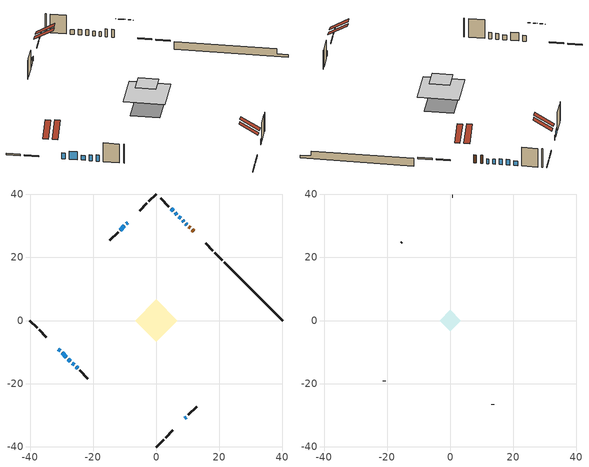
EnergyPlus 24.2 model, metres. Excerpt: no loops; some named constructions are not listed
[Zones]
conditioned space
 floor adiabatic (AdiabaticFloorConstruction): -6.7,0 0,6.7 6.7,0 0,-6.7 z3.12
 floor foundation (Slab1 construction): -4.63,0.22 -0.22,4.63 4.63,-0.22 0.22,-4.63 z-1.34
 wall outside (RimJoist1 construction): 0,-40.16 2.32,-37.83 / -40.16,0 -37.83,-2.32 / 0,40.16 -2.32,37.83 / 20.96,19.19 18.64,21.52 z0.68:0.98
 wall outside (RimJoist2 construction): 2.98,-37.18 5.3,-34.85 / -37.18,-2.98 -34.85,-5.3 / -2.98,37.18 -5.3,34.85 / 17.98,22.17 15.66,24.5 z0.68:0.98
 wall outside (AdiabaticWallConstruction 1): 11.89,28.26 11.43,28.73 / 10.77,29.39 10.38,29.77 z0.68:2.71
 wall outside (AdiabaticWallConstruction): -31.08,-9.07 -30.51,-9.65 / -26.6,-13.56 -26.1,-14.06 / 7.74,32.41 7.2,32.95 / -10.12,30.03 -11.45,28.7 z0.68:2.15; -29.85,-10.3 -28.56,-11.6 z0.68:2.71; 9.73,30.43 9.4,30.75 / 8.75,31.41 8.4,31.76 / -27.9,-12.25 -27.25,-12.9 / 9.07,-31.09 9.52,-30.63 / 5.35,34.8 4.7,35.46 z0.68:1.9; 6.55,33.61 6.01,34.15 z0.68:2.1; -9.07,31.09 -9.47,30.69 z0.68:1.6; -25.44,-14.72 -24.95,-15.2 z0.68:2.28
 wall outside (Wall1 construction): 10.18,-29.98 12.8,-27.36 / -24.3,-15.86 -21.68,-18.48 / -12.11,28.05 -14.73,25.43 / 4.04,36.11 1.43,38.73 z0.68:5.56
 wall foundation (FoundationWall1 construction): 21.62,18.54,-1.34 21.62,18.54,0.68 38.3,1.85,0.68 38.3,1.85,-0.61 40.16,0,-0.61 40.16,0,-1.34
 window (WindowConstruction): -31.08,-9.07 -30.51,-9.65 z0.68:2.15
 window (WindowConstruction 8): -29.85,-10.3 -28.56,-11.6 z0.68:2.71
 window (WindowConstruction 10): 9.73,30.43 9.4,30.75 z0.68:1.9
 window (WindowConstruction 11): 8.75,31.41 8.4,31.76 z0.68:1.9
 window (WindowConstruction 12): -27.9,-12.25 -27.25,-12.9 z0.68:1.9
 window (WindowConstruction 1): -26.6,-13.56 -26.1,-14.06 z0.68:2.15
 window (WindowConstruction 2): 7.74,32.41 7.2,32.95 z0.68:2.15
 window (WindowConstruction 3): 6.55,33.61 6.01,34.15 z0.68:2.1
 window (WindowConstruction 4): 9.07,-31.08 9.52,-30.64 z0.68:1.9
 window (WindowConstruction 5): 5.35,34.8 4.7,35.45 z0.68:1.9
 window (WindowConstruction 9): -9.07,31.08 -9.47,30.69 z0.68:1.59
 window (WindowConstruction 6): -10.12,30.03 -11.45,28.7 z0.68:2.15
 window (WindowConstruction 7): -25.44,-14.72 -24.95,-15.2 z0.68:2.28
 door (Door): 11.89,28.26 11.43,28.73 z0.68:2.71
 door (Door 1): 10.77,29.39 10.38,29.77 z0.68:2.71
 ceiling adiabatic (AdiabaticFloorConstruction): 0,-6.7 6.7,0 0,6.7 -6.7,0 z3.12
 roof outside (Roof1 construction): 6.85,-33.31,5.56 3.78,-30.24,8.09 2.89,-31.13,8.09 5.96,-34.2,5.56; -33.31,-6.85,5.56 -30.24,-3.78,8.09 -31.13,-2.89,8.09 -34.2,-5.96,5.56; -6.85,33.31,5.56 -3.78,30.24,8.09 -2.89,31.13,8.09 -5.96,34.2,5.56; 14.11,26.04,5.56 11.05,22.97,8.09 11.93,22.08,8.09 15,25.15,5.56
attic - vented
 floor to conditioned space (Floor1 construction Reversed): -3.38,0 0,3.38 3.38,0 0,-3.38 z5.56
 wall outside (Wall4 construction): 13.45,-26.7 13.56,-26.59 / -21.02,-19.13 -20.91,-19.25 / -15.38,24.77 -15.5,24.66 / 0.77,39.39 0.66,39.5 z0.68:5.56
 roof outside (Roof2 construction): 8.42,-31.74,5.56 5.27,-28.6,8.15 4.36,-29.51,8.15 7.51,-32.65,5.56; -31.74,-8.42,5.56 -28.6,-5.27,8.15 -29.51,-4.36,8.15 -32.65,-7.51,5.56; -8.42,31.74,5.56 -5.27,28.6,8.15 -4.36,29.51,8.15 -7.51,32.65,5.56; 12.55,27.61,5.56 9.41,24.47,8.15 10.32,23.56,8.15 13.46,26.7,5.56
[Material] Roughness=Rough; Thermal Absorptance=0.9
Name | Thickness {m} | Conductivity {W/m-K} | Density {kg/m3} | Specific Heat {J/kg-K} | Solar Absorptance | Visible Absorptance
ceiling loosefill ins | 0.254 | 0.0480833 | 16.02 | 1046.75 | 0.7 | 0.7
ceiling stud and cavity | 0.1397 | 0.0817067 | 65.682 | 1177.47 | 0.7 | 0.7
gypsum board | 0.0127 | 0.160291 | 801 | 837.4 | 0.6 | 0.6
[Construction]
Floor1 construction: ceiling loosefill ins, ceiling stud and cavity, gypsum board
[Schedule:Day:Interval]
interior lighting schedule day: No, 01:00, 0.108182, 04:00, 0.0901515, 05:00, 0.0991667, 06:00, 0.162273, 07:00, 0.270455, 08:00, 0.342576, 10:00, 0.369621, 11:00, 0.351591, 12:00, 0.333561, 13:00, 0.324545, 14:00, 0.31553, 15:00, 0.333561, 16:00, 0.369621, 17:00, 0.450758, 18:00, 0.585985, 19:00, 0.775303, 20:00, 0.955606, 21:00, 0.991667, 22:00, 0.712197, 23:00, 0.360606, 24:00, 0.162273
interior lighting schedule day 1: No, 01:00, 0.100909, 04:00, 0.0840909, 05:00, 0.0925, 06:00, 0.151364, 07:00, 0.252273, 08:00, 0.319545, 10:00, 0.344773, 11:00, 0.327955, 12:00, 0.311136, 13:00, 0.302727, 14:00, 0.294318, 15:00, 0.311136, 16:00, 0.344773, 17:00, 0.420455, 18:00, 0.546591, 19:00, 0.723182, 20:00, 0.891364, 21:00, 0.925, 22:00, 0.664318, 23:00, 0.336364, 24:00, 0.151364
interior lighting schedule day 2: No, 01:00, 0.0927273, 04:00, 0.0772727, 05:00, 0.085, 06:00, 0.139091, 07:00, 0.231818, 08:00, 0.293636, 10:00, 0.316818, 11:00, 0.301364, 12:00, 0.285909, 13:00, 0.278182, 14:00, 0.270455, 15:00, 0.285909, 16:00, 0.316818, 17:00, 0.386364, 18:00, 0.502273, 19:00, 0.664545, 20:00, 0.819091, 21:00, 0.85, 22:00, 0.610455, 23:00, 0.309091, 24:00, 0.139091
interior lighting schedule day 3: No, 01:00, 0.0845455, 04:00, 0.0704545, 05:00, 0.0775, 06:00, 0.126818, 07:00, 0.211364, 08:00, 0.267727, 10:00, 0.288864, 11:00, 0.274773, 12:00, 0.260682, 13:00, 0.253636, 14:00, 0.246591, 15:00, 0.260682, 16:00, 0.288864, 17:00, 0.352273, 18:00, 0.457955, 19:00, 0.605909, 20:00, 0.746818, 21:00, 0.775, 22:00, 0.556591, 23:00, 0.281818, 24:00, 0.126818
interior lighting schedule day 4: No, 01:00, 0.0763636, 04:00, 0.0636364, 05:00, 0.07, 06:00, 0.114545, 07:00, 0.190909, 08:00, 0.241818, 10:00, 0.260909, 11:00, 0.248182, 12:00, 0.235455, 13:00, 0.229091, 14:00, 0.222727, 15:00, 0.235455, 16:00, 0.260909, 17:00, 0.318182, 18:00, 0.413636, 19:00, 0.547273, 20:00, 0.674545, 21:00, 0.7, 22:00, 0.502727, 23:00, 0.254545, 24:00, 0.114545
interior lighting schedule day 5: No, 01:00, 0.0727273, 04:00, 0.0606061, 05:00, 0.0666667, 06:00, 0.109091, 07:00, 0.181818, 08:00, 0.230303, 10:00, 0.248485, 11:00, 0.236364, 12:00, 0.224242, 13:00, 0.218182, 14:00, 0.212121, 15:00, 0.224242, 16:00, 0.248485, 17:00, 0.30303, 18:00, 0.393939, 19:00, 0.521212, 20:00, 0.642424, 21:00, 0.666667, 22:00, 0.478788, 23:00, 0.242424, 24:00, 0.109091
interior lighting schedule day 6: No, 01:00, 0.0745455, 04:00, 0.0621212, 05:00, 0.0683333, 06:00, 0.111818, 07:00, 0.186364, 08:00, 0.236061, 10:00, 0.254697, 11:00, 0.242273, 12:00, 0.229848, 13:00, 0.223636, 14:00, 0.217424, 15:00, 0.229848, 16:00, 0.254697, 17:00, 0.310606, 18:00, 0.403788, 19:00, 0.534242, 20:00, 0.658485, 21:00, 0.683333, 22:00, 0.490758, 23:00, 0.248485, 24:00, 0.111818
interior lighting schedule day 7: No, 01:00, 0.08, 04:00, 0.0666667, 05:00, 0.0733333, 06:00, 0.12, 07:00, 0.2, 08:00, 0.253333, 10:00, 0.273333, 11:00, 0.26, 12:00, 0.246667, 13:00, 0.24, 14:00, 0.233333, 15:00, 0.246667, 16:00, 0.273333, 17:00, 0.333333, 18:00, 0.433333, 19:00, 0.573333, 20:00, 0.706667, 21:00, 0.733333, 22:00, 0.526667, 23:00, 0.266667, 24:00, 0.12
interior lighting schedule day 8: No, 01:00, 0.0890909, 04:00, 0.0742424, 05:00, 0.0816667, 06:00, 0.133636, 07:00, 0.222727, 08:00, 0.282121, 10:00, 0.304394, 11:00, 0.289545, 12:00, 0.274697, 13:00, 0.267273, 14:00, 0.259848, 15:00, 0.274697, 16:00, 0.304394, 17:00, 0.371212, 18:00, 0.482576, 19:00, 0.638485, 20:00, 0.78697, 21:00, 0.816667, 22:00, 0.586515, 23:00, 0.29697, 24:00, 0.133636
interior lighting schedule day 9: No, 01:00, 0.0972727, 04:00, 0.0810606, 05:00, 0.0891667, 06:00, 0.145909, 07:00, 0.243182, 08:00, 0.30803, 10:00, 0.332348, 11:00, 0.316136, 12:00, 0.299924, 13:00, 0.291818, 14:00, 0.283712, 15:00, 0.299924, 16:00, 0.332348, 17:00, 0.405303, 18:00, 0.526894, 19:00, 0.697121, 20:00, 0.859242, 21:00, 0.891667, 22:00, 0.640379, 23:00, 0.324242, 24:00, 0.145909
interior lighting schedule day 10: No, 01:00, 0.105455, 04:00, 0.0878788, 05:00, 0.0966667, 06:00, 0.158182, 07:00, 0.263636, 08:00, 0.333939, 10:00, 0.360303, 11:00, 0.342727, 12:00, 0.325152, 13:00, 0.316364, 14:00, 0.307576, 15:00, 0.325152, 16:00, 0.360303, 17:00, 0.439394, 18:00, 0.571212, 19:00, 0.755758, 20:00, 0.931515, 21:00, 0.966667, 22:00, 0.694242, 23:00, 0.351515, 24:00, 0.158182
interior lighting schedule day 11: No, 01:00, 0.109091, 04:00, 0.0909091, 05:00, 0.1, 06:00, 0.163636, 07:00, 0.272727, 08:00, 0.345455, 10:00, 0.372727, 11:00, 0.354545, 12:00, 0.336364, 13:00, 0.327273, 14:00, 0.318182, 15:00, 0.336364, 16:00, 0.372727, 17:00, 0.454545, 18:00, 0.590909, 19:00, 0.781818, 20:00, 0.963636, 21:00, 1, 22:00, 0.718182, 23:00, 0.363636, 24:00, 0.163636
interior lighting schedule default day; occupants schedule default day; clothes dryer schedule default day; cooking range schedule default day; mech vent bath fan 0 schedule default day; mech vent bath fan 1 schedule default day; mech vent range fan 0 schedule default day; misc plug loads schedule default day; general water use schedule default day; heating setpoint default day; cooling setpoint default day; clothes dryer exhaust 0 schedule default day; cooling season schedule day; cooling season schedule day 2; cooling season schedule default day; exterior lighting schedule default day; natural vent schedule default day: No, 24:00, 0
occupants schedule day: No, 05:00, 0.426829, 06:00, 0.719512, 07:00, 1, 08:00, 0.670732, 09:00, 0.329268, 14:00, 0.170732, 15:00, 0.231707, 16:00, 0.329268, 17:00, 0.5, 18:00, 0.670732, 19:00, 0.829268, 21:00, 1, 22:00, 0.853659, 23:00, 0.646341, 24:00, 0.426829
clothes dryer schedule day; clothes dryer exhaust 0 schedule day: No, 01:00, 0.123457, 02:00, 0.0740741, 03:00, 0.0493827, 04:00, 0.0246914, 05:00, 0.0493827, 06:00, 0.0740741, 07:00, 0.197531, 08:00, 0.395062, 09:00, 0.592593, 10:00, 0.839506, 11:00, 0.962963, 12:00, 1, 13:00, 0.91358, 14:00, 0.82716, 15:00, 0.716049, 16:00, 0.753086, 17:00, 0.679012, 18:00, 0.666667, 20:00, 0.62963, 21:00, 0.641975, 22:00, 0.666667, 23:00, 0.54321, 24:00, 0.296296
cooking range schedule day: No, 05:00, 0.0597015, 06:00, 0.11194, 07:00, 0.171642, 08:00, 0.291045, 11:00, 0.343284, 12:00, 0.402985, 13:00, 0.462687, 14:00, 0.343284, 15:00, 0.291045, 16:00, 0.402985, 17:00, 0.567164, 18:00, 1, 19:00, 0.850746, 20:00, 0.432836, 21:00, 0.291045, 22:00, 0.231343, 23:00, 0.171642, 24:00, 0.11194
mech vent bath fan 0 schedule day; mech vent bath fan 1 schedule day: No, 07:00, 0, 08:00, 1, 09:00, 0.2, 24:00, 0
mech vent range fan 0 schedule day: No, 18:00, 0, 19:00, 1, 20:00, 0.2, 24:00, 0
misc plug loads schedule day: No, 06:00, 0.705882, 07:00, 0.745098, 08:00, 0.803922, 15:00, 0.823529, 16:00, 0.862745, 17:00, 0.921569, 18:00, 0.980392, 19:00, 1, 20:00, 0.980392, 21:00, 0.941176, 22:00, 0.862745, 23:00, 0.784314, 24:00, 0.72549
general water use schedule day: No, 01:00, 0.315068, 03:00, 0.287671, 04:00, 0.342466, 05:00, 0.369863, 06:00, 0.520548, 07:00, 0.60274, 08:00, 0.534247, 10:00, 0.506849, 11:00, 0.465753, 14:00, 0.479452, 15:00, 0.534247, 16:00, 0.589041, 17:00, 0.69863, 18:00, 0.876712, 19:00, 0.890411, 20:00, 0.986301, 21:00, 1, 22:00, 0.863014, 23:00, 0.616438, 24:00, 0.465753
heating setpoint day: No, 07:00, 18, 23:00, 21, 24:00, 18
cooling setpoint day: No, 24:00, 25
cooling season schedule day 1: No, 24:00, 1
exterior lighting schedule day: No, 01:00, 0.566667, 03:00, 0.524167, 05:00, 0.495833, 06:00, 0.5525, 07:00, 0.623333, 08:00, 0.580833, 09:00, 0.439167, 10:00, 0.354167, 12:00, 0.34, 13:00, 0.354167, 14:00, 0.396667, 15:00, 0.425, 16:00, 0.495833, 17:00, 0.623333, 18:00, 0.793333, 19:00, 0.906667, 20:00, 0.963333, 21:00, 0.991667, 22:00, 0.920833, 23:00, 0.793333, 24:00, 0.665833
exterior lighting schedule day 1: No, 01:00, 0.528571, 03:00, 0.488929, 05:00, 0.4625, 06:00, 0.515357, 07:00, 0.581429, 08:00, 0.541786, 09:00, 0.409643, 10:00, 0.330357, 12:00, 0.317143, 13:00, 0.330357, 14:00, 0.37, 15:00, 0.396429, 16:00, 0.4625, 17:00, 0.581429, 18:00, 0.74, 19:00, 0.845714, 20:00, 0.898571, 21:00, 0.925, 22:00, 0.858929, 23:00, 0.74, 24:00, 0.621071
exterior lighting schedule day 10: No, 01:00, 0.552381, 03:00, 0.510952, 05:00, 0.483333, 06:00, 0.538571, 07:00, 0.607619, 08:00, 0.56619, 09:00, 0.428095, 10:00, 0.345238, 12:00, 0.331429, 13:00, 0.345238, 14:00, 0.386667, 15:00, 0.414286, 16:00, 0.483333, 17:00, 0.607619, 18:00, 0.773333, 19:00, 0.88381, 20:00, 0.939048, 21:00, 0.966667, 22:00, 0.897619, 23:00, 0.773333, 24:00, 0.649048
exterior lighting schedule day 11: No, 01:00, 0.571429, 03:00, 0.528571, 05:00, 0.5, 06:00, 0.557143, 07:00, 0.628571, 08:00, 0.585714, 09:00, 0.442857, 10:00, 0.357143, 12:00, 0.342857, 13:00, 0.357143, 14:00, 0.4, 15:00, 0.428571, 16:00, 0.5, 17:00, 0.628571, 18:00, 0.8, 19:00, 0.914286, 20:00, 0.971429, 21:00, 1, 22:00, 0.928571, 23:00, 0.8, 24:00, 0.671429
exterior lighting schedule day 2: No, 01:00, 0.485714, 03:00, 0.449286, 05:00, 0.425, 06:00, 0.473571, 07:00, 0.534286, 08:00, 0.497857, 09:00, 0.376429, 10:00, 0.303571, 12:00, 0.291429, 13:00, 0.303571, 14:00, 0.34, 15:00, 0.364286, 16:00, 0.425, 17:00, 0.534286, 18:00, 0.68, 19:00, 0.777143, 20:00, 0.825714, 21:00, 0.85, 22:00, 0.789286, 23:00, 0.68, 24:00, 0.570714
exterior lighting schedule day 3: No, 01:00, 0.442857, 03:00, 0.409643, 05:00, 0.3875, 06:00, 0.431786, 07:00, 0.487143, 08:00, 0.453929, 09:00, 0.343214, 10:00, 0.276786, 12:00, 0.265714, 13:00, 0.276786, 14:00, 0.31, 15:00, 0.332143, 16:00, 0.3875, 17:00, 0.487143, 18:00, 0.62, 19:00, 0.708571, 20:00, 0.752857, 21:00, 0.775, 22:00, 0.719643, 23:00, 0.62, 24:00, 0.520357
exterior lighting schedule day 4: No, 01:00, 0.4, 03:00, 0.37, 05:00, 0.35, 06:00, 0.39, 07:00, 0.44, 08:00, 0.41, 09:00, 0.31, 10:00, 0.25, 12:00, 0.24, 13:00, 0.25, 14:00, 0.28, 15:00, 0.3, 16:00, 0.35, 17:00, 0.44, 18:00, 0.56, 19:00, 0.64, 20:00, 0.68, 21:00, 0.7, 22:00, 0.65, 23:00, 0.56, 24:00, 0.47
exterior lighting schedule day 5: No, 01:00, 0.380952, 03:00, 0.352381, 05:00, 0.333333, 06:00, 0.371429, 07:00, 0.419048, 08:00, 0.390476, 09:00, 0.295238, 10:00, 0.238095, 12:00, 0.228571, 13:00, 0.238095, 14:00, 0.266667, 15:00, 0.285714, 16:00, 0.333333, 17:00, 0.419048, 18:00, 0.533333, 19:00, 0.609524, 20:00, 0.647619, 21:00, 0.666667, 22:00, 0.619048, 23:00, 0.533333, 24:00, 0.447619
exterior lighting schedule day 6: No, 01:00, 0.390476, 03:00, 0.36119, 05:00, 0.341667, 06:00, 0.380714, 07:00, 0.429524, 08:00, 0.400238, 09:00, 0.302619, 10:00, 0.244048, 12:00, 0.234286, 13:00, 0.244048, 14:00, 0.273333, 15:00, 0.292857, 16:00, 0.341667, 17:00, 0.429524, 18:00, 0.546667, 19:00, 0.624762, 20:00, 0.66381, 21:00, 0.683333, 22:00, 0.634524, 23:00, 0.546667, 24:00, 0.45881
exterior lighting schedule day 7: No, 01:00, 0.419048, 03:00, 0.387619, 05:00, 0.366667, 06:00, 0.408571, 07:00, 0.460952, 08:00, 0.429524, 09:00, 0.324762, 10:00, 0.261905, 12:00, 0.251429, 13:00, 0.261905, 14:00, 0.293333, 15:00, 0.314286, 16:00, 0.366667, 17:00, 0.460952, 18:00, 0.586667, 19:00, 0.670476, 20:00, 0.712381, 21:00, 0.733333, 22:00, 0.680952, 23:00, 0.586667, 24:00, 0.492381
exterior lighting schedule day 8: No, 01:00, 0.466667, 03:00, 0.431667, 05:00, 0.408333, 06:00, 0.455, 07:00, 0.513333, 08:00, 0.478333, 09:00, 0.361667, 10:00, 0.291667, 12:00, 0.28, 13:00, 0.291667, 14:00, 0.326667, 15:00, 0.35, 16:00, 0.408333, 17:00, 0.513333, 18:00, 0.653333, 19:00, 0.746667, 20:00, 0.793333, 21:00, 0.816667, 22:00, 0.758333, 23:00, 0.653333, 24:00, 0.548333
exterior lighting schedule day 9: No, 01:00, 0.509524, 03:00, 0.47131, 05:00, 0.445833, 06:00, 0.496786, 07:00, 0.560476, 08:00, 0.522262, 09:00, 0.394881, 10:00, 0.318452, 12:00, 0.305714, 13:00, 0.318452, 14:00, 0.356667, 15:00, 0.382143, 16:00, 0.445833, 17:00, 0.560476, 18:00, 0.713333, 19:00, 0.815238, 20:00, 0.86619, 21:00, 0.891667, 22:00, 0.827976, 23:00, 0.713333, 24:00, 0.59869
[Schedule:Week:Daily]
heating setpoint Week Rule - Jan1-Dec31: heating setpoint day, heating setpoint day, heating setpoint day, heating setpoint day, heating setpoint day, heating setpoint day, heating setpoint day, heating setpoint default day, heating setpoint default day, heating setpoint default day, heating setpoint default day, heating setpoint default day
cooling setpoint Week Rule - Jan1-Dec31: cooling setpoint day, cooling setpoint day, cooling setpoint day, cooling setpoint day, cooling setpoint day, cooling setpoint day, cooling setpoint day, cooling setpoint default day, cooling setpoint default day, cooling setpoint default day, cooling setpoint default day, cooling setpoint default day
clothes dryer exhaust 0 schedule Week Rule - Jan1-Dec31: clothes dryer exhaust 0 schedule day, clothes dryer exhaust 0 schedule day, clothes dryer exhaust 0 schedule day, clothes dryer exhaust 0 schedule day, clothes dryer exhaust 0 schedule day, clothes dryer exhaust 0 schedule day, clothes dryer exhaust 0 schedule day, clothes dryer exhaust 0 schedule default day, clothes dryer exhaust 0 schedule default day, clothes dryer exhaust 0 schedule default day, clothes dryer exhaust 0 schedule default day, clothes dryer exhaust 0 schedule default day
cooling season schedule Week Rule - Jan1-May26: cooling season schedule day, cooling season schedule day, cooling season schedule day, cooling season schedule day, cooling season schedule day, cooling season schedule day, cooling season schedule day, cooling season schedule default day, cooling season schedule default day, cooling season schedule default day, cooling season schedule default day, cooling season schedule default day
cooling season schedule Week Rule - May27-Jun2: cooling season schedule day, cooling season schedule day, cooling season schedule day, cooling season schedule day, cooling season schedule day, cooling season schedule day 1, cooling season schedule day 1, cooling season schedule default day, cooling season schedule default day, cooling season schedule default day, cooling season schedule default day, cooling season schedule default day
cooling season schedule Week Rule - Jun3-Aug25: cooling season schedule day 1, cooling season schedule day 1, cooling season schedule day 1, cooling season schedule day 1, cooling season schedule day 1, cooling season schedule day 1, cooling season schedule day 1, cooling season schedule default day, cooling season schedule default day, cooling season schedule default day, cooling season schedule default day, cooling season schedule default day
cooling season schedule Week Rule - Aug26-Sep1: cooling season schedule day 1, cooling season schedule day 1, cooling season schedule day 1, cooling season schedule day 1, cooling season schedule day 1, cooling season schedule day 1, cooling season schedule day 2, cooling season schedule default day, cooling season schedule default day, cooling season schedule default day, cooling season schedule default day, cooling season schedule default day
cooling season schedule Week Rule - Sep2-Dec31: cooling season schedule day 2, cooling season schedule day 2, cooling season schedule day 2, cooling season schedule day 2, cooling season schedule day 2, cooling season schedule day 2, cooling season schedule day 2, cooling season schedule default day, cooling season schedule default day, cooling season schedule default day, cooling season schedule default day, cooling season schedule default day
exterior lighting schedule Week Rule - Jul29-Aug4: exterior lighting schedule day 6, exterior lighting schedule day 6, exterior lighting schedule day 6, exterior lighting schedule day 7, exterior lighting schedule day 7, exterior lighting schedule day 7, exterior lighting schedule day 7, exterior lighting schedule default day, exterior lighting schedule default day, exterior lighting schedule default day, exterior lighting schedule default day, exterior lighting schedule default day
exterior lighting schedule Week Rule - Aug5-Aug25: exterior lighting schedule day 7, exterior lighting schedule day 7, exterior lighting schedule day 7, exterior lighting schedule day 7, exterior lighting schedule day 7, exterior lighting schedule day 7, exterior lighting schedule day 7, exterior lighting schedule default day, exterior lighting schedule default day, exterior lighting schedule default day, exterior lighting schedule default day, exterior lighting schedule default day
exterior lighting schedule Week Rule - Aug26-Sep1: exterior lighting schedule day 7, exterior lighting schedule day 7, exterior lighting schedule day 7, exterior lighting schedule day 7, exterior lighting schedule day 7, exterior lighting schedule day 7, exterior lighting schedule day 8, exterior lighting schedule default day, exterior lighting schedule default day, exterior lighting schedule default day, exterior lighting schedule default day, exterior lighting schedule default day
exterior lighting schedule Week Rule - Sep2-Sep29: exterior lighting schedule day 8, exterior lighting schedule day 8, exterior lighting schedule day 8, exterior lighting schedule day 8, exterior lighting schedule day 8, exterior lighting schedule day 8, exterior lighting schedule day 8, exterior lighting schedule default day, exterior lighting schedule default day, exterior lighting schedule default day, exterior lighting schedule default day, exterior lighting schedule default day
exterior lighting schedule Week Rule - Sep30-Oct6: exterior lighting schedule day 8, exterior lighting schedule day 9, exterior lighting schedule day 9, exterior lighting schedule day 9, exterior lighting schedule day 9, exterior lighting schedule day 9, exterior lighting schedule day 9, exterior lighting schedule default day, exterior lighting schedule default day, exterior lighting schedule default day, exterior lighting schedule default day, exterior lighting schedule default day
exterior lighting schedule Week Rule - Oct7-Oct27: exterior lighting schedule day 9, exterior lighting schedule day 9, exterior lighting schedule day 9, exterior lighting schedule day 9, exterior lighting schedule day 9, exterior lighting schedule day 9, exterior lighting schedule day 9, exterior lighting schedule default day, exterior lighting schedule default day, exterior lighting schedule default day, exterior lighting schedule default day, exterior lighting schedule default day
exterior lighting schedule Week Rule - Oct28-Nov3: exterior lighting schedule day 9, exterior lighting schedule day 9, exterior lighting schedule day 9, exterior lighting schedule day 9, exterior lighting schedule day 10, exterior lighting schedule day 10, exterior lighting schedule day 10, exterior lighting schedule default day, exterior lighting schedule default day, exterior lighting schedule default day, exterior lighting schedule default day, exterior lighting schedule default day
exterior lighting schedule Week Rule - Nov4-Nov24: exterior lighting schedule day 10, exterior lighting schedule day 10, exterior lighting schedule day 10, exterior lighting schedule day 10, exterior lighting schedule day 10, exterior lighting schedule day 10, exterior lighting schedule day 10, exterior lighting schedule default day, exterior lighting schedule default day, exterior lighting schedule default day, exterior lighting schedule default day, exterior lighting schedule default day
exterior lighting schedule Week Rule - Nov25-Dec1: exterior lighting schedule day 10, exterior lighting schedule day 10, exterior lighting schedule day 10, exterior lighting schedule day 10, exterior lighting schedule day 10, exterior lighting schedule day 10, exterior lighting schedule day 11, exterior lighting schedule default day, exterior lighting schedule default day, exterior lighting schedule default day, exterior lighting schedule default day, exterior lighting schedule default day
exterior lighting schedule Week Rule - Dec2-Dec31: exterior lighting schedule day 11, exterior lighting schedule day 11, exterior lighting schedule day 11, exterior lighting schedule day 11, exterior lighting schedule day 11, exterior lighting schedule day 11, exterior lighting schedule day 11, exterior lighting schedule default day, exterior lighting schedule default day, exterior lighting schedule default day, exterior lighting schedule default day, exterior lighting schedule default day
natural vent schedule Week Rule - Jan1-Dec31: natural vent schedule default day, natural vent schedule default day, natural vent schedule default day, natural vent schedule default day, natural vent schedule default day, natural vent schedule default day, natural vent schedule default day, natural vent schedule default day, natural vent schedule default day, natural vent schedule default day, natural vent schedule default day, natural vent schedule default day
[Schedule:Year]
natural vent schedule: natural vent schedule Week Rule - Jan1-Dec31, 1, 1, 12, 31
